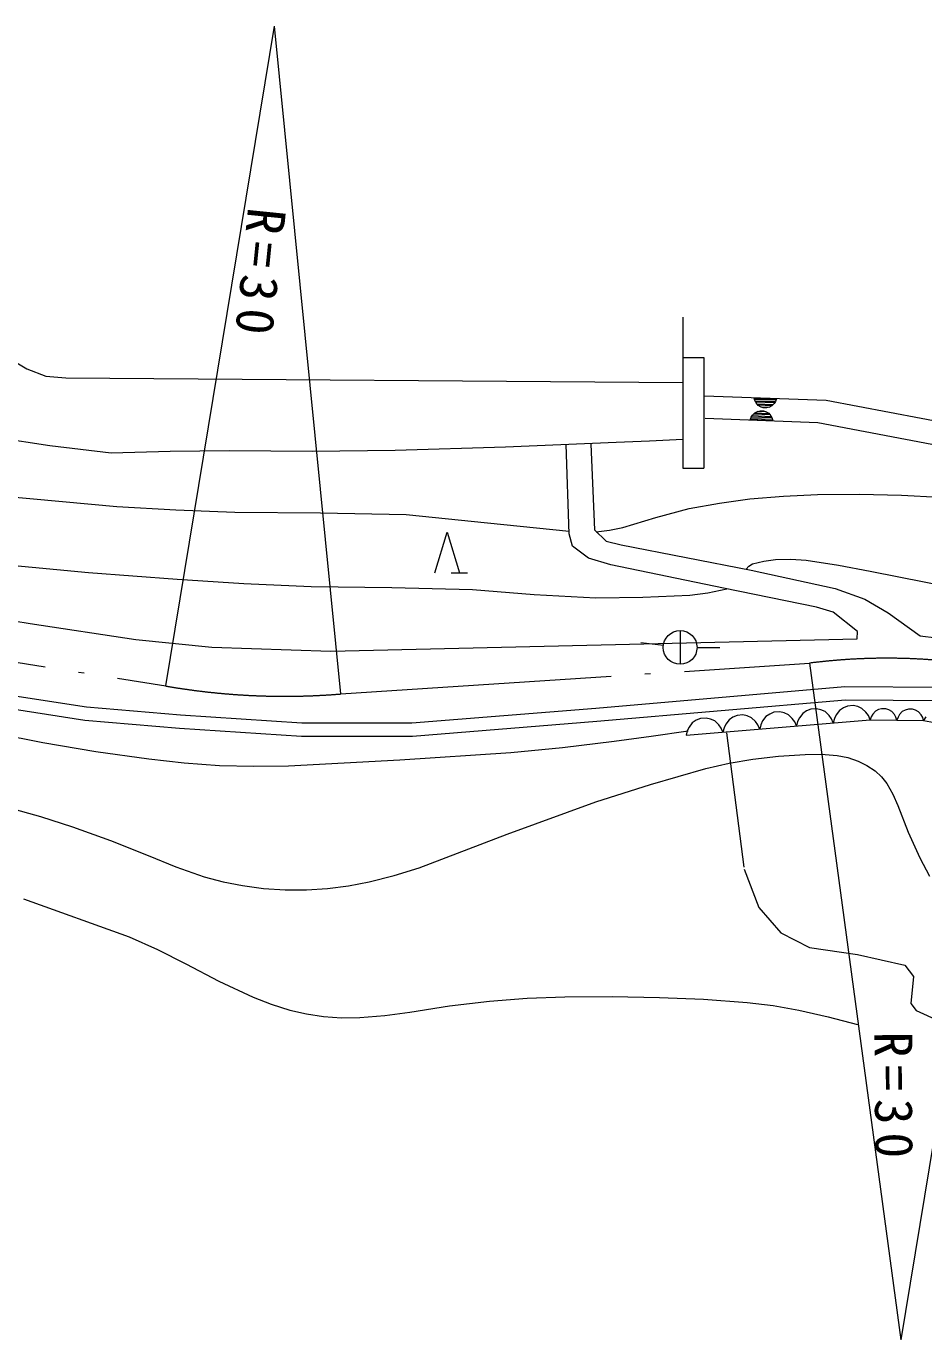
# Model space of a CAD drawing. Units: millimetres, scale not verified. Extents: x 63590 to 703590, y -443 to 359557.
# Drawn here: x 495355 to 535110, y 242825 to 301044 of the extents above; entities that cross this region are included whole.
import ezdxf

# ---------------------------------------------------------------- set-up
doc = ezdxf.new("R2010")
doc.units = ezdxf.units.MM
doc.header["$LTSCALE"] = 1000
doc.linetypes.add('DASHED', pattern=[7.5, 6, -1.5])
doc.linetypes.add('LONG_DASHED_DOTTED', pattern=[15.25, 12, -1.5, 0.25, -1.5])
doc.layers.add('S-SUV', color=7, linetype='Continuous', lineweight=13)
doc.styles.add('ＭＳ ゴシック', font='')
doc.styles.get('ＭＳ ゴシック').set_extended_font_data('MS Gothic')

msp = doc.modelspace()

# ---------------------------------------------------------------- linework, layer by layer
at = {"layer": 'S-SUV'}
for p, q in [((501530, 271802), (506354, 301044)), ((509291, 271450), (506354, 301044)), ((524438, 288149), (524438, 281455)), ((494105, 286615), (495386, 285855)), ((524438, 286369), (525366, 286369)), ((525366, 286369), (525366, 281455)), ((495386, 285855), (496227, 285534)), ((496227, 285534), (497108, 285454)), ((497108, 285454), (524438, 285258)), ((530783, 284452), (525405, 284646)), ((527628, 284451), (527595, 284567)), ((527595, 284567), (528594, 284531)), ((528567, 284470), (527617, 284504)), ((527684, 284351), (527628, 284451)), ((527640, 284440), (528539, 284408)), ((528500, 284347), (527678, 284377)), ((527778, 284238), (527684, 284351)), ((527721, 284312), (528448, 284286)), ((527886, 284174), (527778, 284238)), ((528385, 284226), (527781, 284248)), ((528002, 284132), (527886, 284174)), ((527896, 284181), (528268, 284168)), ((528157, 284127), (528002, 284132)), ((528275, 284160), (528157, 284127)), ((528387, 284216), (528275, 284160)), ((528489, 284322), (528387, 284216)), ((528550, 284418), (528489, 284322)), ((528594, 284531), (528550, 284418)), ((569350, 277178), (530783, 284452)), ((525429, 283679), (530421, 283485)), ((527425, 283601), (527470, 283715)), ((528425, 283562), (527425, 283601)), ((527453, 283663), (528402, 283626)), ((527470, 283715), (527531, 283810)), ((528379, 283689), (527480, 283724)), ((527520, 283785), (528342, 283753)), ((527531, 283810), (527633, 283916)), ((528299, 283818), (527572, 283846)), ((527633, 283916), (527745, 283972)), ((527635, 283906), (528239, 283882)), ((527745, 283972), (527864, 284005)), ((528124, 283949), (527752, 283964)), ((527864, 284005), (528019, 283999)), ((528019, 283999), (528135, 283956)), ((528135, 283956), (528242, 283892)), ((528242, 283892), (528335, 283779)), ((528335, 283779), (528392, 283679)), ((528392, 283679), (528425, 283562)), ((530421, 283485), (553676, 279035)), ((493693, 282867), (496403, 282469)), ((496403, 282469), (499113, 282133)), ((511694, 282250), (516588, 282397)), ((516588, 282397), (521492, 282605)), ((519405, 278543), (519272, 282503)), ((520362, 282518), (520524, 278719)), ((521492, 282605), (522960, 282673)), ((522960, 282673), (524438, 282743)), ((499113, 282133), (501728, 282215)), ((501728, 282215), (504356, 282238)), ((504356, 282238), (508021, 282214)), ((508021, 282214), (511694, 282250)), ((524438, 281455), (525366, 281455)), ((494392, 280215), (499365, 279764)), ((526059, 279912), (527414, 280093)), ((527414, 280093), (528906, 280218)), ((528906, 280218), (530404, 280283)), ((530404, 280283), (532266, 280302)), ((532266, 280302), (534127, 280261)), ((534127, 280261), (535793, 280168)), ((499365, 279764), (501979, 279607)), ((501979, 279607), (504595, 279510)), ((504595, 279510), (508393, 279484)), ((508393, 279484), (512186, 279397)), ((523239, 279276), (524720, 279672)), ((524720, 279672), (526059, 279912)), ((512186, 279397), (515792, 279031)), ((515792, 279031), (519401, 278659)), ((521783, 278825), (523239, 279276)), ((513450, 276818), (513999, 278614)), ((513999, 278614), (514548, 276818)), ((519552, 277998), (519405, 278543)), ((520524, 278719), (521039, 278219)), ((520605, 278641), (521190, 278702)), ((521190, 278702), (521783, 278825)), ((520259, 277468), (519552, 277998)), ((521039, 278219), (521702, 278057)), ((521702, 278057), (527459, 276938)), ((494219, 277200), (498118, 276836)), ((521245, 277173), (520259, 277468)), ((526237, 276143), (521245, 277173)), ((527361, 277119), (527527, 277216)), ((527527, 277216), (528026, 277340)), ((528026, 277340), (528540, 277405)), ((528540, 277405), (529226, 277421)), ((529226, 277421), (529908, 277377)), ((529908, 277377), (531333, 277164)), ((531333, 277164), (532731, 276895)), ((498118, 276836), (502035, 276530)), ((514175, 276818), (514895, 276818)), ((527241, 276980), (527361, 277119)), ((527459, 276938), (531184, 276128)), ((532731, 276895), (537211, 276006)), ((486240, 276078), (495521, 274566)), ((502035, 276530), (504997, 276340)), ((504997, 276340), (507973, 276210)), ((507973, 276210), (511551, 276174)), ((511551, 276174), (515125, 276079)), ((515125, 276079), (517853, 275864)), ((525546, 275935), (526382, 276107)), ((530359, 275289), (526237, 276143)), ((526382, 276107), (526392, 276111)), ((531184, 276128), (532498, 275657)), ((517853, 275864), (520581, 275711)), ((520581, 275711), (522662, 275741)), ((522662, 275741), (524745, 275831)), ((524745, 275831), (525546, 275935)), ((532498, 275657), (533529, 275039)), ((531095, 275068), (530359, 275289)), ((532170, 274214), (531095, 275068)), ((533529, 275039), (534957, 274023)), ((495521, 274566), (500203, 273868)), ((524321, 274255), (524321, 272762)), ((532157, 273888), (532170, 274214)), ((500203, 273868), (503576, 273519)), ((508840, 273345), (532157, 273888)), ((523576, 273598), (522584, 273718)), ((534957, 274023), (539644, 273432)), ((503576, 273519), (508840, 273345)), ((525071, 273509), (526071, 273509)), ((530049, 272814), (534101, 242825)), ((538958, 272469), (534101, 242825)), ((492016, 271799), (498020, 270872)), ((520586, 270819), (531614, 271775)), ((531614, 271775), (535890, 271748)), ((497949, 270276), (491917, 271208)), ((498020, 270872), (502190, 270520)), ((512437, 270168), (520586, 270819)), ((531638, 271175), (520636, 270222)), ((530106, 270773), (529920, 270695)), ((530359, 270794), (530106, 270773)), ((530556, 270749), (530359, 270794)), ((530743, 270666), (530556, 270749)), ((531379, 270720), (531235, 270527)), ((531550, 270833), (531379, 270720)), ((531736, 270910), (531550, 270833)), ((535862, 271148), (531638, 271175)), ((531989, 270932), (531736, 270910)), ((532185, 270887), (531989, 270932)), ((532373, 270804), (532185, 270887)), ((532547, 270638), (532373, 270804)), ((533104, 270753), (532972, 270684)), ((533244, 270795), (533104, 270753)), ((533428, 270792), (533244, 270795)), ((533567, 270746), (533428, 270792)), ((533696, 270672), (533567, 270746)), ((534290, 270734), (534158, 270665)), ((534430, 270776), (534290, 270734)), ((534614, 270773), (534430, 270776)), ((534753, 270726), (534614, 270773)), ((534882, 270653), (534753, 270726)), ((491177, 270251), (496083, 269299)), ((502145, 269922), (497949, 270276)), ((502190, 270520), (507560, 270168)), ((507560, 270168), (512437, 270168)), ((520636, 270222), (512461, 269568)), ((524586, 269617), (532735, 270305)), ((524860, 270169), (524716, 269976)), ((525031, 270282), (524860, 270169)), ((525217, 270359), (525031, 270282)), ((525470, 270381), (525217, 270359)), ((525666, 270336), (525470, 270381)), ((525854, 270253), (525666, 270336)), ((526028, 270087), (525854, 270253)), ((526490, 270307), (526346, 270114)), ((526661, 270420), (526490, 270307)), ((526847, 270497), (526661, 270420)), ((527099, 270518), (526847, 270497)), ((527296, 270473), (527099, 270518)), ((527484, 270391), (527296, 270473)), ((527658, 270225), (527484, 270391)), ((527769, 270074), (527658, 270225)), ((527975, 270252), (527895, 270085)), ((528119, 270445), (527975, 270252)), ((528290, 270557), (528119, 270445)), ((528477, 270635), (528290, 270557)), ((528729, 270656), (528477, 270635)), ((528926, 270611), (528729, 270656)), ((529113, 270529), (528926, 270611)), ((529287, 270363), (529113, 270529)), ((529399, 270212), (529287, 270363)), ((529476, 270030), (529399, 270212)), ((529525, 270223), (529476, 270030)), ((529605, 270390), (529525, 270223)), ((529749, 270582), (529605, 270390)), ((529920, 270695), (529749, 270582)), ((530917, 270500), (530743, 270666)), ((531028, 270350), (530917, 270500)), ((531105, 270168), (531028, 270350)), ((531155, 270360), (531105, 270168)), ((531235, 270527), (531155, 270360)), ((532658, 270488), (532547, 270638)), ((532735, 270305), (532658, 270488)), ((532785, 270441), (532735, 270305)), ((532735, 270305), (535107, 270267)), ((532855, 270555), (532785, 270441)), ((532972, 270684), (532855, 270555)), ((533809, 270540), (533696, 270672)), ((533879, 270423), (533809, 270540)), ((533921, 270286), (533879, 270423)), ((533971, 270422), (533921, 270286)), ((534041, 270536), (533971, 270422)), ((534158, 270665), (534041, 270536)), ((534995, 270521), (534882, 270653)), ((535065, 270404), (534995, 270521)), ((535107, 270267), (535065, 270404)), ((535202, 270436), (535107, 270267)), ((535107, 270267), (547646, 268010)), ((507541, 269568), (502145, 269922)), ((512461, 269568), (507541, 269568)), ((521391, 269349), (523036, 269574)), ((523036, 269574), (524680, 269808)), ((524636, 269810), (524586, 269617)), ((524716, 269976), (524636, 269810)), ((526139, 269937), (526028, 270087)), ((526216, 269754), (526139, 269937)), ((526265, 269947), (526216, 269754)), ((526346, 270114), (526265, 269947)), ((527846, 269892), (527769, 270074)), ((527895, 270085), (527846, 269892)), ((496083, 269299), (498429, 268905)), ((516824, 268856), (519110, 269072)), ((519110, 269072), (521391, 269349)), ((498429, 268905), (500785, 268570)), ((500785, 268570), (502346, 268397)), ((502346, 268397), (503921, 268283)), ((506966, 268270), (511901, 268533)), ((511901, 268533), (516824, 268856)), ((526494, 268384), (527541, 268561)), ((527541, 268561), (528682, 268693)), ((528682, 268693), (529856, 268768)), ((529856, 268768), (530564, 268774)), ((530564, 268774), (531274, 268719)), ((531274, 268719), (531744, 268627)), ((531744, 268627), (532202, 268476)), ((532202, 268476), (532593, 268284)), ((503921, 268283), (505438, 268246)), ((505438, 268246), (506966, 268270)), ((523009, 267433), (525465, 268150)), ((525465, 268150), (526494, 268384)), ((532593, 268284), (532953, 268042)), ((532953, 268042), (533240, 267779)), ((520580, 266663), (523009, 267433)), ((533240, 267779), (533480, 267478)), ((533480, 267478), (533746, 267011)), ((516664, 265235), (520580, 266663)), ((533746, 267011), (533961, 266510)), ((494554, 266411), (495988, 266018)), ((533961, 266510), (534428, 265324)), ((495988, 266018), (497404, 265566)), ((497404, 265566), (499085, 264955)), ((499085, 264955), (500748, 264286)), ((512760, 263748), (516664, 265235)), ((534428, 265324), (534941, 264184)), ((500748, 264286), (501982, 263789)), ((501982, 263789), (503236, 263350)), ((511652, 263402), (512760, 263748)), ((534941, 264184), (535370, 263366)), ((503236, 263350), (504073, 263123)), ((510538, 263116), (511652, 263402)), ((504073, 263123), (504935, 262954)), ((504935, 262954), (505868, 262832)), ((505868, 262832), (506818, 262768)), ((506818, 262768), (507761, 262766)), ((507761, 262766), (508701, 262823)), ((508701, 262823), (509625, 262940)), ((509625, 262940), (510538, 263116)), ((495230, 262364), (499909, 260683)), ((499909, 260683), (501174, 260115)), ((501174, 260115), (502420, 259488)), ((502420, 259488), (503891, 258724)), ((503891, 258724), (505402, 258008)), ((505402, 258008), (506202, 257693)), ((515874, 257834), (517539, 257962)), ((517539, 257962), (519217, 258029)), ((519217, 258029), (521308, 258044)), ((521308, 258044), (523411, 257998)), ((523411, 257998), (525353, 257918)), ((525353, 257918), (527287, 257777)), ((506202, 257693), (507030, 257432)), ((507030, 257432), (507770, 257264)), ((511235, 257197), (512342, 257350)), ((512342, 257350), (514103, 257622)), ((514103, 257622), (515874, 257834)), ((527287, 257777), (528436, 257638)), ((528436, 257638), (529584, 257437)), ((529584, 257437), (530877, 257140)), ((507770, 257264), (508522, 257154)), ((508522, 257154), (509322, 257100)), ((509322, 257100), (510132, 257107)), ((510132, 257107), (511235, 257197)), ((530877, 257140), (532174, 256803))]:
    msp.add_line(p, q, dxfattribs=at)
at = {"layer": 'S-SUV', "linetype": 'LONG_DASHED_DOTTED'}
for p, q in [((484336, 274547), (501530, 271802)), ((509291, 271450), (530049, 272814))]:
    msp.add_line(p, q, dxfattribs=at)
at = {"layer": 'S-SUV', "linetype": 'DASHED'}
for p, q in [((526378, 269726), (527152, 263690)), ((527152, 263690), (527810, 261987)), ((527810, 261987), (528777, 260865)), ((528777, 260865), (530054, 260207)), ((530054, 260207), (532182, 259898)), ((532182, 259898), (534272, 259433)), ((534272, 259433), (534659, 258930)), ((534659, 258930), (534543, 257731)), ((534543, 257731), (534775, 257421)), ((534775, 257421), (535781, 256957))]:
    msp.add_line(p, q, dxfattribs=at)
at = {"layer": 'S-SUV'}
msp.add_circle((524321, 273509), 746, dxfattribs=at)
at = {"layer": 'S-SUV', "linetype": 'LONG_DASHED_DOTTED'}
for centre, radius, start, end in [((533472, 246025), 27007, 78.28017, 97.28149), ((506790, 302007), 30660, 260.12209, 274.67975)]:
    msp.add_arc(centre, radius, start, end, dxfattribs=at)

# ---------------------------------------------------------------- texts
at = {"layer": 'S-SUV', "char_height": 1686, "attachment_point": 7, "style": 'ＭＳ ゴシック'}
for insert, rotation in [((505157, 293066), 264.2), ((532895, 256482), 270.5)]:
    msp.add_mtext('\\T1.3;R=30', dxfattribs=dict(at, insert=insert, rotation=rotation))

doc.saveas('drawing.dxf')
